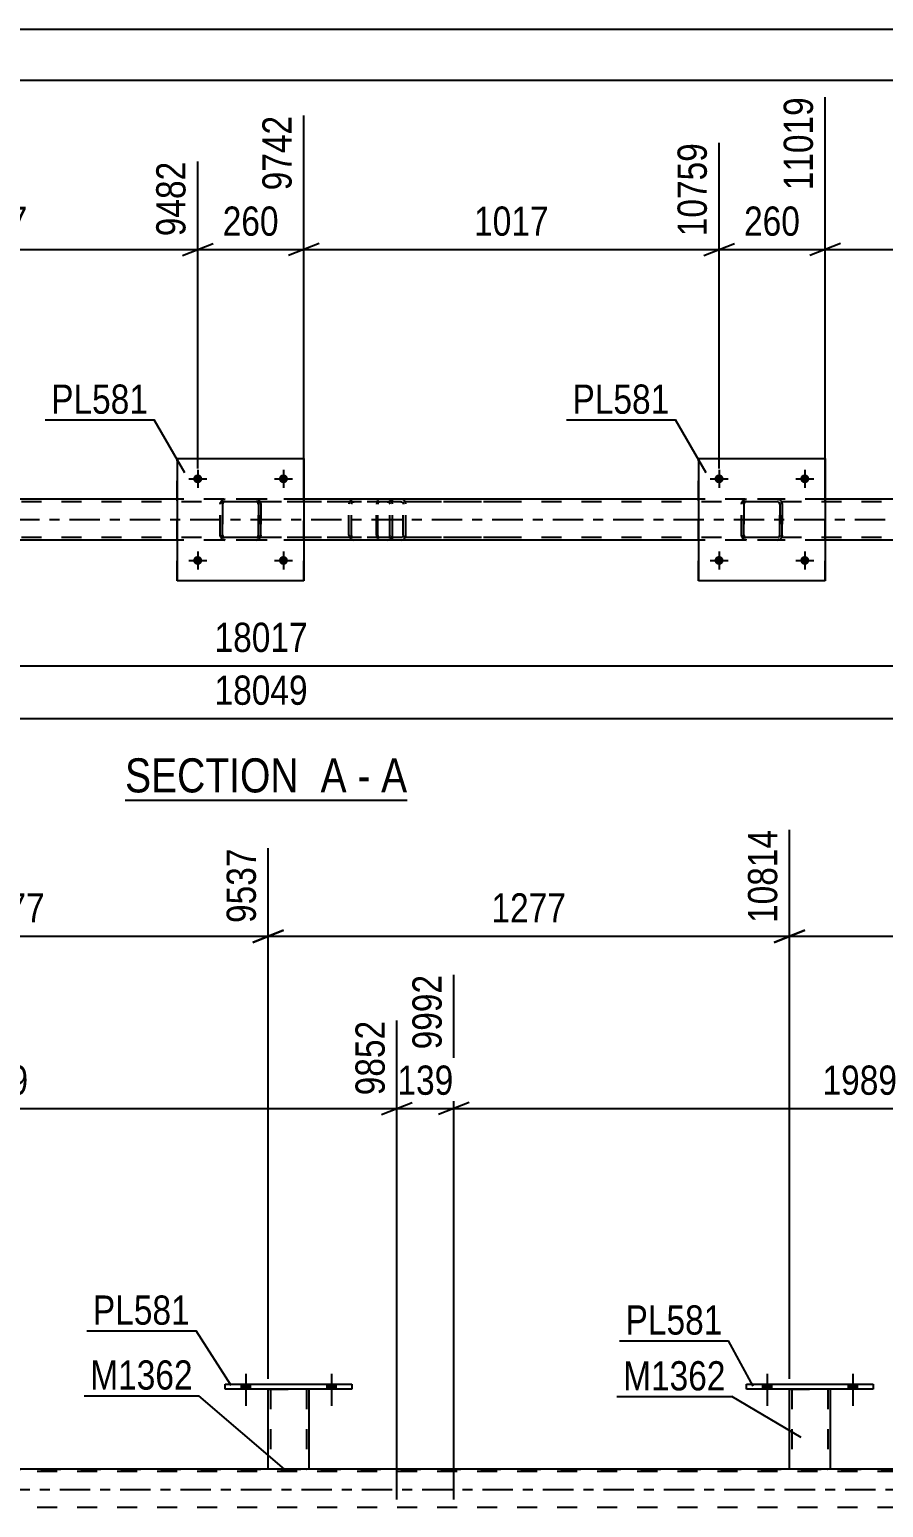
# Model space of a CAD drawing. Header units: millimetres. Extents: x 0 to 841, y 0 to 594.
# Drawn here: x 431.4 to 515.1, y 449.1 to 594 of the extents above; entities that cross this region are included whole.
import ezdxf

# ---------------------------------------------------------------- set-up
doc = ezdxf.new("R2010")
doc.units = ezdxf.units.MM
doc.linetypes.add('DXK_LINE_DOT2', pattern=[3.9198, 1.9599, -1.9599])
doc.linetypes.add('DXK_LINE_DOT3', pattern=[5.9187, 2.979, -0.9799, 0.9799, -0.9799])
doc.styles.add('Arial Narrow', font='ARIALN.TTF', dxfattribs={"height": 0.2})

# ---------------------------------------------------------------- blocks, each defined once
blk = doc.blocks.new('Unknown-247343265-1137')
at = {"color": 5, "linetype": 'Continuous'}
for p, q in [((841, 594), (0, 594)), ((836, 589), (5, 589))]:
    blk.add_line(p, q, dxfattribs=at)
blk = doc.blocks.new('Unknown-247343265-11 - 2302')
at = {"color": 6, "linetype": 'Continuous'}
blk.add_line((440.8, 518.47), (468.45, 518.47), dxfattribs=at)
at = {"color": 0, "linetype": 'Continuous'}
for points in [[(458.91, 519.22), (458.91, 522.72), (440.8, 522.72), (440.8, 519.22)], [(462.52, 519.22), (462.52, 522.72), (459.96, 522.72), (459.96, 519.22)], [(464.84, 519.22), (464.84, 522.72), (463.57, 522.72), (463.57, 519.22)], [(468.45, 519.22), (468.45, 522.72), (465.89, 522.72), (465.89, 519.22)]]:
    blk.add_wipeout(points, dxfattribs=at)
at = {"color": 7, "linetype": 'Continuous', "style": 'Arial Narrow'}
for s, p in [('SECTION ', (440.8, 519.22)), ('A', (459.96, 519.22)), ('A', (465.89, 519.22)), ('-', (463.57, 519.22))]:
    blk.add_text(s, height=3.34, dxfattribs=at).set_placement(p)
blk = doc.blocks.new('Bolt-247343265-34499 - 2302')
at = {"linetype": 'Continuous'}
for points in [[(448.36, 541.96, -1), (447.48, 541.96, -1)], [(456.76, 541.96, -1), (455.88, 541.96, -1)]]:
    blk.add_hatch(color=1, dxfattribs=at).paths.add_polyline_path(points)
at = {"color": 1, "linetype": 'Continuous'}
for p, q in [((447.04, 541.96), (448.8, 541.96)), ((447.92, 542.84), (447.92, 541.08)), ((455.44, 541.96), (457.2, 541.96)), ((456.32, 542.84), (456.32, 541.08))]:
    blk.add_line(p, q, dxfattribs=at)
blk = doc.blocks.new('Bolt-247343265-34500 - 2302')
at = {"linetype": 'Continuous'}
for points in [[(448.36, 549.96, -1), (447.48, 549.96, -1)], [(456.76, 549.96, -1), (455.88, 549.96, -1)]]:
    blk.add_hatch(color=1, dxfattribs=at).paths.add_polyline_path(points)
at = {"color": 1, "linetype": 'Continuous'}
for p, q in [((447.92, 550.84), (447.92, 549.08)), ((456.32, 550.84), (456.32, 549.08)), ((447.04, 549.96), (448.8, 549.96)), ((455.44, 549.96), (457.2, 549.96))]:
    blk.add_line(p, q, dxfattribs=at)
blk = doc.blocks.new('Part-247343265-34372 - 2302')
at = {"color": 7, "linetype": 'DXK_LINE_DOT2'}
for p, q in [((466.48, 547.96), (451.5, 547.96)), ((466.48, 547.72), (451.5, 547.72)), ((462.77, 547.65), (462.74, 547.48)), ((462.78, 547.66), (462.77, 547.65)), ((463.01, 547.57), (463.07, 547.65)), ((463.25, 547.96), (463.05, 547.92)), ((463.07, 547.65), (463.15, 547.7)), ((463.15, 547.7), (463.25, 547.72)), ((466.68, 547.92), (466.48, 547.96)), ((466.48, 547.72), (466.58, 547.7)), ((466.58, 547.7), (466.67, 547.65)), ((466.67, 547.65), (466.72, 547.57)), ((466.96, 547.65), (466.96, 547.66)), ((467, 547.48), (466.96, 547.65)), ((462.74, 544.44), (462.74, 547.48)), ((462.99, 547.48), (463.01, 547.57)), ((462.99, 544.44), (462.99, 547.48)), ((466.72, 547.57), (466.74, 547.48)), ((466.74, 544.44), (466.74, 547.48)), ((467, 544.44), (467, 547.48)), ((466.48, 544.2), (451.5, 544.2)), ((466.48, 543.96), (451.5, 543.96)), ((462.74, 544.44), (462.78, 544.26)), ((463.01, 544.35), (462.99, 544.44)), ((463.07, 544.27), (463.01, 544.35)), ((463.05, 544), (463.25, 543.96)), ((463.15, 544.22), (463.07, 544.27)), ((463.25, 544.2), (463.15, 544.22)), ((466.58, 544.22), (466.48, 544.2)), ((466.48, 543.96), (466.68, 544)), ((466.67, 544.27), (466.58, 544.22)), ((466.72, 544.35), (466.67, 544.27)), ((466.74, 544.44), (466.72, 544.35)), ((466.96, 544.26), (467, 544.44))]:
    blk.add_line(p, q, dxfattribs=at)
for centre, start, end in [((463.23, 547.46), 110.7583, 155.68), ((466.5, 547.46), 24.32, 69.2417), ((463.23, 544.46), 204.32, 249.2417), ((466.5, 544.46), 290.7583, 335.68)]:
    blk.add_arc(centre, 0.496, start, end, dxfattribs=at)
blk = doc.blocks.new('Bolt-247343265-34501 - 2302')
at = {"linetype": 'Continuous'}
for points in [[(499.44, 541.96, -1), (498.56, 541.96, -1)], [(507.84, 541.96, -1), (506.96, 541.96, -1)]]:
    blk.add_hatch(color=1, dxfattribs=at).paths.add_polyline_path(points)
at = {"color": 1, "linetype": 'Continuous'}
for p, q in [((498.12, 541.96), (499.88, 541.96)), ((499, 542.84), (499, 541.08)), ((506.52, 541.96), (508.28, 541.96)), ((507.4, 542.84), (507.4, 541.08))]:
    blk.add_line(p, q, dxfattribs=at)
blk = doc.blocks.new('Bolt-247343265-34502 - 2302')
at = {"linetype": 'Continuous'}
for points in [[(499.44, 549.96, -1), (498.56, 549.96, -1)], [(507.84, 549.96, -1), (506.96, 549.96, -1)]]:
    blk.add_hatch(color=1, dxfattribs=at).paths.add_polyline_path(points)
at = {"color": 1, "linetype": 'Continuous'}
for p, q in [((499, 550.84), (499, 549.08)), ((507.4, 550.84), (507.4, 549.08)), ((498.12, 549.96), (499.88, 549.96)), ((506.52, 549.96), (508.28, 549.96))]:
    blk.add_line(p, q, dxfattribs=at)
blk = doc.blocks.new('Part-247343265-34381 - 2302')
at = {"color": 7, "linetype": 'DXK_LINE_DOT2'}
for p, q in [((465.47, 547.66), (465.45, 547.48)), ((465.53, 547.82), (465.47, 547.66)), ((465.62, 547.92), (465.53, 547.82)), ((465.59, 547.57), (465.62, 547.65)), ((465.72, 547.96), (465.62, 547.92)), ((465.62, 547.65), (465.67, 547.7)), ((465.67, 547.7), (465.72, 547.72)), ((477.88, 547.96), (465.72, 547.96)), ((477.88, 547.72), (465.72, 547.72)), ((467, 547.72), (467, 547.96)), ((468, 547.92), (467.81, 547.96)), ((467.81, 547.72), (467.91, 547.7)), ((467.91, 547.7), (467.99, 547.65)), ((467.99, 547.65), (468.04, 547.57)), ((468.28, 547.65), (468.28, 547.66)), ((468.31, 547.48), (468.28, 547.65)), ((465.45, 544.44), (465.45, 547.48)), ((465.58, 547.48), (465.59, 547.57)), ((465.58, 544.44), (465.58, 547.48)), ((468.04, 547.57), (468.06, 547.48)), ((468.06, 544.44), (468.06, 547.48)), ((468.31, 544.44), (468.31, 547.48)), ((465.45, 544.44), (465.47, 544.26)), ((465.47, 544.26), (465.53, 544.1)), ((465.53, 544.1), (465.62, 544)), ((465.59, 544.35), (465.58, 544.44)), ((465.62, 544.27), (465.59, 544.35)), ((465.67, 544.22), (465.62, 544.27)), ((465.62, 544), (465.72, 543.96)), ((465.72, 544.2), (465.67, 544.22)), ((477.88, 544.2), (465.72, 544.2)), ((477.88, 543.96), (465.72, 543.96)), ((467, 543.96), (467, 544.2)), ((467.91, 544.22), (467.81, 544.2)), ((467.81, 543.96), (468, 544)), ((467.99, 544.27), (467.91, 544.22)), ((468.04, 544.35), (467.99, 544.27)), ((468.06, 544.44), (468.04, 544.35)), ((468.28, 544.26), (468.31, 544.44))]:
    blk.add_line(p, q, dxfattribs=at)
for centre, start, end in [((467.83, 547.47), 23.8494, 68.8059), ((467.83, 544.46), 291.1941, 336.1506)]:
    blk.add_arc(centre, 0.492, start, end, dxfattribs=at)
blk = doc.blocks.new('Part-247343265-34458 - 2302')
at = {"color": 7, "linetype": 'DXK_LINE_DOT2'}
for p, q in [((450.12, 547.48), (450.15, 547.66)), ((450.15, 547.66), (450.12, 547.48)), ((450.37, 547.57), (450.43, 547.65)), ((450.43, 547.65), (450.37, 547.57)), ((450.41, 547.92), (450.6, 547.96)), ((450.6, 547.96), (450.41, 547.92)), ((450.5, 547.7), (450.43, 547.65)), ((450.6, 547.72), (450.5, 547.7)), ((453.64, 547.96), (450.6, 547.96)), ((453.64, 547.72), (450.6, 547.72)), ((453.64, 547.96), (453.82, 547.92)), ((453.82, 547.92), (453.64, 547.96)), ((453.73, 547.7), (453.64, 547.72)), ((453.73, 547.7), (453.8, 547.65)), ((453.8, 547.65), (453.86, 547.57)), ((453.86, 547.57), (453.8, 547.65)), ((454.08, 547.66), (454.12, 547.48)), ((454.12, 547.48), (454.08, 547.66)), ((450.12, 544.44), (450.12, 547.48)), ((450.12, 547.48), (450.12, 547.48)), ((450.12, 544.44), (450.12, 547.48)), ((450.36, 547.48), (450.37, 547.57)), ((450.37, 547.57), (450.36, 547.48)), ((450.36, 544.44), (450.36, 547.48)), ((450.36, 547.48), (450.36, 547.48)), ((450.36, 547.48), (450.36, 544.44)), ((453.86, 547.57), (453.88, 547.48)), ((453.88, 547.48), (453.86, 547.57)), ((453.88, 544.44), (453.88, 547.48)), ((453.88, 547.48), (453.88, 547.48)), ((453.88, 547.48), (453.88, 544.44)), ((454.12, 544.44), (454.12, 547.48)), ((454.12, 547.48), (454.12, 547.48)), ((454.12, 547.48), (454.12, 544.44)), ((450.12, 544.44), (450.12, 544.44)), ((450.15, 544.26), (450.12, 544.44)), ((450.12, 544.44), (450.15, 544.26)), ((450.36, 544.44), (450.36, 544.44)), ((450.37, 544.35), (450.36, 544.44)), ((450.36, 544.44), (450.37, 544.35)), ((450.43, 544.27), (450.37, 544.35)), ((450.37, 544.35), (450.43, 544.27)), ((450.6, 543.96), (450.41, 544)), ((450.41, 544), (450.6, 543.96)), ((450.5, 544.22), (450.43, 544.27)), ((450.6, 544.2), (450.5, 544.22)), ((453.64, 544.2), (450.6, 544.2)), ((453.64, 543.96), (450.6, 543.96)), ((453.73, 544.22), (453.64, 544.2)), ((453.82, 544), (453.64, 543.96)), ((453.64, 543.96), (453.82, 544)), ((453.8, 544.27), (453.73, 544.22)), ((453.86, 544.35), (453.8, 544.27)), ((453.8, 544.27), (453.86, 544.35)), ((453.88, 544.44), (453.86, 544.35)), ((453.86, 544.35), (453.88, 544.44)), ((453.88, 544.44), (453.88, 544.44)), ((454.12, 544.44), (454.08, 544.26)), ((454.08, 544.26), (454.12, 544.44)), ((454.12, 544.44), (454.12, 544.44))]:
    blk.add_line(p, q, dxfattribs=at)
at = {"color": 7, "linetype": 'DXK_LINE_DOT3'}
blk.add_line((452.12, 545.96), (452.12, 545.96), dxfattribs=at)
at = {"color": 7, "linetype": 'DXK_LINE_DOT2'}
for centre, start, end in [((450.6, 547.48), 112.5, 157.5), ((450.6, 547.48), 112.5, 157.5), ((453.64, 547.48), 22.5, 67.5), ((453.64, 547.48), 22.5, 67.5), ((450.6, 544.44), 202.5, 247.5), ((450.6, 544.44), 202.5, 247.5), ((453.64, 544.44), 292.5, 337.5), ((453.64, 544.44), 292.5, 337.5)]:
    blk.add_arc(centre, 0.48, start, end, dxfattribs=at)
blk = doc.blocks.new('Part-247343265-34459 - 2302')
at = {"color": 2, "linetype": 'Continuous'}
for p, q in [((445.92, 551.96), (445.92, 539.96)), ((445.92, 551.96), (458.32, 551.96)), ((458.32, 551.96), (458.32, 539.96)), ((458.32, 539.96), (445.92, 539.96))]:
    blk.add_line(p, q, dxfattribs=at)
at = {"color": 7, "linetype": 'DXK_LINE_DOT2'}
for p, q in [((445.92, 539.96), (445.92, 551.96)), ((458.32, 539.96), (458.32, 551.96))]:
    blk.add_line(p, q, dxfattribs=at)
blk = doc.blocks.new('Part-247343265-34460 - 2302')
at = {"color": 7, "linetype": 'DXK_LINE_DOT2'}
for p, q in [((501.2, 547.48), (501.23, 547.66)), ((501.23, 547.66), (501.2, 547.48)), ((501.45, 547.57), (501.51, 547.65)), ((501.51, 547.65), (501.45, 547.57)), ((501.49, 547.92), (501.68, 547.96)), ((501.68, 547.96), (501.49, 547.92)), ((501.58, 547.7), (501.51, 547.65)), ((501.68, 547.72), (501.58, 547.7)), ((504.72, 547.96), (501.68, 547.96)), ((504.72, 547.72), (501.68, 547.72)), ((504.72, 547.96), (504.9, 547.92)), ((504.9, 547.92), (504.72, 547.96)), ((504.81, 547.7), (504.72, 547.72)), ((504.81, 547.7), (504.89, 547.65)), ((504.89, 547.65), (504.94, 547.57)), ((504.94, 547.57), (504.89, 547.65)), ((505.16, 547.66), (505.2, 547.48)), ((505.2, 547.48), (505.16, 547.66)), ((501.2, 544.44), (501.2, 547.48)), ((501.2, 547.48), (501.2, 547.48)), ((501.2, 544.44), (501.2, 547.48)), ((501.44, 547.48), (501.45, 547.57)), ((501.45, 547.57), (501.44, 547.48)), ((501.44, 544.44), (501.44, 547.48)), ((501.44, 547.48), (501.44, 547.48)), ((501.44, 547.48), (501.44, 544.44)), ((504.94, 547.57), (504.96, 547.48)), ((504.96, 547.48), (504.94, 547.57)), ((504.96, 544.44), (504.96, 547.48)), ((504.96, 547.48), (504.96, 547.48)), ((504.96, 547.48), (504.96, 544.44)), ((505.2, 544.44), (505.2, 547.48)), ((505.2, 547.48), (505.2, 547.48)), ((505.2, 547.48), (505.2, 544.44)), ((501.2, 544.44), (501.2, 544.44)), ((501.23, 544.26), (501.2, 544.44)), ((501.2, 544.44), (501.23, 544.26)), ((501.44, 544.44), (501.44, 544.44)), ((501.45, 544.35), (501.44, 544.44)), ((501.44, 544.44), (501.45, 544.35)), ((501.51, 544.27), (501.45, 544.35)), ((501.45, 544.35), (501.51, 544.27)), ((501.68, 543.96), (501.49, 544)), ((501.49, 544), (501.68, 543.96)), ((501.58, 544.22), (501.51, 544.27)), ((501.68, 544.2), (501.58, 544.22)), ((504.72, 544.2), (501.68, 544.2)), ((504.72, 543.96), (501.68, 543.96)), ((504.81, 544.22), (504.72, 544.2)), ((504.9, 544), (504.72, 543.96)), ((504.72, 543.96), (504.9, 544)), ((504.89, 544.27), (504.81, 544.22)), ((504.94, 544.35), (504.89, 544.27)), ((504.89, 544.27), (504.94, 544.35)), ((504.96, 544.44), (504.94, 544.35)), ((504.94, 544.35), (504.96, 544.44)), ((504.96, 544.44), (504.96, 544.44)), ((505.2, 544.44), (505.16, 544.26)), ((505.16, 544.26), (505.2, 544.44)), ((505.2, 544.44), (505.2, 544.44))]:
    blk.add_line(p, q, dxfattribs=at)
at = {"color": 7, "linetype": 'DXK_LINE_DOT3'}
blk.add_line((503.2, 545.96), (503.2, 545.96), dxfattribs=at)
at = {"color": 7, "linetype": 'DXK_LINE_DOT2'}
for centre, start, end in [((501.68, 547.48), 112.5, 157.5), ((501.68, 547.48), 112.5, 157.5), ((504.72, 547.48), 22.5, 67.5), ((504.72, 547.48), 22.5, 67.5), ((501.68, 544.44), 202.5, 247.5), ((501.68, 544.44), 202.5, 247.5), ((504.72, 544.44), 292.5, 337.5), ((504.72, 544.44), 292.5, 337.5)]:
    blk.add_arc(centre, 0.48, start, end, dxfattribs=at)
blk = doc.blocks.new('Part-247343265-34461 - 2302')
at = {"color": 2, "linetype": 'Continuous'}
for p, q in [((497, 551.96), (497, 539.96)), ((497, 551.96), (509.4, 551.96)), ((509.4, 551.96), (509.4, 539.96)), ((509.4, 539.96), (497, 539.96))]:
    blk.add_line(p, q, dxfattribs=at)
at = {"color": 7, "linetype": 'DXK_LINE_DOT2'}
for p, q in [((497, 539.96), (497, 551.96)), ((509.4, 539.96), (509.4, 551.96))]:
    blk.add_line(p, q, dxfattribs=at)
blk = doc.blocks.new('Part-247343265-34483 - 2302')
at = {"color": 7, "linetype": 'DXK_LINE_DOT2'}
for p, q in [((789.32, 547.72), (127.58, 547.72)), ((458.32, 547.96), (445.92, 547.96)), ((509.4, 547.96), (497, 547.96)), ((789.32, 544.2), (127.58, 544.2)), ((458.32, 543.96), (445.92, 543.96)), ((509.4, 543.96), (497, 543.96))]:
    blk.add_line(p, q, dxfattribs=at)
at = {"color": 2, "linetype": 'Continuous'}
for p, q in [((445.92, 547.96), (407.23, 547.96)), ((497, 547.96), (458.32, 547.96)), ((548.08, 547.96), (509.4, 547.96)), ((445.92, 543.96), (407.23, 543.96)), ((497, 543.96), (458.32, 543.96)), ((548.08, 543.96), (509.4, 543.96))]:
    blk.add_line(p, q, dxfattribs=at)
at = {"color": 7, "linetype": 'DXK_LINE_DOT3'}
blk.add_line((127.58, 545.96), (789.32, 545.96), dxfattribs=at)
blk = doc.blocks.new('Bolt-247343265-35630 - 2635')
at = {"linetype": 'Continuous'}
for points in [[(452.18, 460.73), (453.06, 460.73), (453.06, 461.21), (452.18, 461.21)], [(460.58, 460.73), (461.46, 460.73), (461.46, 461.21), (460.58, 461.21)]]:
    blk.add_hatch(color=1, dxfattribs=at).paths.add_polyline_path(points)
at = {"color": 1, "linetype": 'Continuous'}
for p, q in [((452.62, 462.21), (452.62, 459.09)), ((461.02, 462.21), (461.02, 459.09)), ((452.18, 461.21), (452.18, 460.73)), ((453.06, 461.21), (453.06, 460.73)), ((460.58, 461.21), (460.58, 460.73)), ((461.46, 461.21), (461.46, 460.73))]:
    blk.add_line(p, q, dxfattribs=at)
blk = doc.blocks.new('Bolt-247343265-35632 - 2635')
at = {"linetype": 'Continuous'}
for points in [[(503.26, 460.73), (504.14, 460.73), (504.14, 461.21), (503.26, 461.21)], [(511.66, 460.73), (512.54, 460.73), (512.54, 461.21), (511.66, 461.21)]]:
    blk.add_hatch(color=1, dxfattribs=at).paths.add_polyline_path(points)
at = {"color": 1, "linetype": 'Continuous'}
for p, q in [((503.7, 462.21), (503.7, 459.09)), ((512.1, 462.21), (512.1, 459.09)), ((503.26, 461.21), (503.26, 460.73)), ((504.14, 461.21), (504.14, 460.73)), ((511.66, 461.21), (511.66, 460.73)), ((512.54, 461.21), (512.54, 460.73))]:
    blk.add_line(p, q, dxfattribs=at)
blk = doc.blocks.new('Part-247343265-35614 - 2635')
at = {"color": 7, "linetype": 'DXK_LINE_DOT2'}
for p, q in [((779.1, 452.65), (73.36, 452.65)), ((150.33, 452.89), (779.1, 452.89)), ((458.82, 452.89), (454.82, 452.89)), ((509.9, 452.89), (505.9, 452.89)), ((779.1, 449.13), (73.36, 449.13))]:
    blk.add_line(p, q, dxfattribs=at)
at = {"color": 2, "linetype": 'Continuous'}
for p, q in [((454.82, 452.89), (407.74, 452.89)), ((505.9, 452.89), (458.82, 452.89)), ((556.98, 452.89), (509.9, 452.89))]:
    blk.add_line(p, q, dxfattribs=at)
at = {"color": 7, "linetype": 'DXK_LINE_DOT3'}
blk.add_line((73.36, 450.89), (779.1, 450.89), dxfattribs=at)
blk = doc.blocks.new('Part-247343265-35589 - 2635')
at = {"color": 2, "linetype": 'Continuous'}
for p, q in [((454.82, 452.89), (454.82, 460.73)), ((458.82, 460.73), (458.82, 452.89)), ((458.78, 452.89), (454.82, 452.89)), ((458.82, 452.89), (458.78, 452.89))]:
    blk.add_line(p, q, dxfattribs=at)
at = {"color": 7, "linetype": 'DXK_LINE_DOT2'}
for p, q in [((454.82, 460.73), (458.82, 460.73)), ((454.82, 460.73), (454.82, 460.73)), ((454.82, 460.73), (454.82, 460.73)), ((455.06, 460.73), (455.06, 452.89)), ((458.58, 460.73), (458.58, 452.89)), ((458.82, 460.73), (458.82, 460.73)), ((458.82, 460.73), (458.82, 460.73)), ((458.56, 452.89), (458.58, 452.89))]:
    blk.add_line(p, q, dxfattribs=at)
blk = doc.blocks.new('Part-247343265-35590 - 2635')
at = {"color": 2, "linetype": 'Continuous'}
for p, q in [((450.62, 460.73), (450.62, 461.21)), ((450.62, 461.21), (463.02, 461.21)), ((463.02, 460.73), (450.62, 460.73)), ((463.02, 461.21), (463.02, 460.73))]:
    blk.add_line(p, q, dxfattribs=at)
blk = doc.blocks.new('Part-247343265-35591 - 2635')
at = {"color": 2, "linetype": 'Continuous'}
for p, q in [((505.9, 452.89), (505.9, 460.73)), ((509.9, 460.73), (509.9, 452.89)), ((509.86, 452.89), (505.9, 452.89)), ((509.9, 452.89), (509.86, 452.89))]:
    blk.add_line(p, q, dxfattribs=at)
at = {"color": 7, "linetype": 'DXK_LINE_DOT2'}
for p, q in [((505.9, 460.73), (509.9, 460.73)), ((505.9, 460.73), (505.9, 460.73)), ((505.9, 460.73), (505.9, 460.73)), ((506.14, 460.73), (506.14, 452.89)), ((509.66, 460.73), (509.66, 452.89)), ((509.9, 460.73), (509.9, 460.73)), ((509.9, 460.73), (509.9, 460.73)), ((509.64, 452.89), (509.66, 452.89))]:
    blk.add_line(p, q, dxfattribs=at)
blk = doc.blocks.new('Part-247343265-35592 - 2635')
at = {"color": 2, "linetype": 'Continuous'}
for p, q in [((501.7, 460.73), (501.7, 461.21)), ((501.7, 461.21), (514.1, 461.21)), ((514.1, 460.73), (501.7, 460.73)), ((514.1, 461.21), (514.1, 460.73))]:
    blk.add_line(p, q, dxfattribs=at)
blk = doc.blocks.new('Bolt-247343265-35631 - 2635')
at = {"linetype": 'Continuous'}
for points in [[(452.18, 460.73), (453.06, 460.73), (453.06, 461.21), (452.18, 461.21)], [(460.58, 460.73), (461.46, 460.73), (461.46, 461.21), (460.58, 461.21)]]:
    blk.add_hatch(color=1, dxfattribs=at).paths.add_polyline_path(points)
at = {"color": 1, "linetype": 'Continuous'}
for p, q in [((452.62, 462.21), (452.62, 459.09)), ((461.02, 462.21), (461.02, 459.09)), ((452.18, 461.21), (452.18, 460.73)), ((453.06, 461.21), (453.06, 460.73)), ((460.58, 461.21), (460.58, 460.73)), ((461.46, 461.21), (461.46, 460.73))]:
    blk.add_line(p, q, dxfattribs=at)
blk = doc.blocks.new('Bolt-247343265-35633 - 2635')
at = {"linetype": 'Continuous'}
for points in [[(503.26, 460.73), (504.14, 460.73), (504.14, 461.21), (503.26, 461.21)], [(511.66, 460.73), (512.54, 460.73), (512.54, 461.21), (511.66, 461.21)]]:
    blk.add_hatch(color=1, dxfattribs=at).paths.add_polyline_path(points)
at = {"color": 1, "linetype": 'Continuous'}
for p, q in [((503.7, 462.21), (503.7, 459.09)), ((512.1, 462.21), (512.1, 459.09)), ((503.26, 461.21), (503.26, 460.73)), ((504.14, 461.21), (504.14, 460.73)), ((511.66, 461.21), (511.66, 460.73)), ((512.54, 461.21), (512.54, 460.73))]:
    blk.add_line(p, q, dxfattribs=at)
blk = doc.blocks.new('StraightDimension-247343265-36784 - 2302')
at = {"color": 7, "linetype": 'Continuous'}
blk.add_line((118.32, 526.46), (789.96, 526.46), dxfattribs=at)
at = {"color": 0}
blk.add_wipeout([(459.31, 527.21), (459.31, 531.41), (448.97, 531.41), (448.97, 527.21)], dxfattribs=at)
at = {"color": 3, "style": 'Arial Narrow'}
blk.add_text('18049', height=2.863, dxfattribs=at).set_placement((449.57, 527.81))
blk = doc.blocks.new('StraightDimension-247343265-36829 - 2302')
at = {"color": 7, "linetype": 'Continuous'}
blk.add_line((118.96, 531.64), (789.32, 531.64), dxfattribs=at)
at = {"color": 0}
blk.add_wipeout([(459.31, 532.39), (459.31, 536.59), (448.97, 536.59), (448.97, 532.39)], dxfattribs=at)
at = {"color": 3, "style": 'Arial Narrow'}
blk.add_text('18017', height=2.863, dxfattribs=at).set_placement((449.57, 532.99))
blk = doc.blocks.new('StraightDimension-247343265-45035 - 2302')
at = {"color": 7, "linetype": 'Continuous'}
for p, q in [((509.4, 548.96), (509.4, 587.38)), ((550.08, 550.96), (550.08, 582.88)), ((510.9, 573.04), (507.9, 571.84)), ((509.4, 572.44), (550.08, 572.44)), ((548.58, 571.84), (551.58, 573.04))]:
    blk.add_line(p, q, dxfattribs=at)
at = {"color": 0}
blk.add_wipeout([(533.99, 573.19), (533.99, 577.39), (525.48, 577.39), (525.48, 573.19)], dxfattribs=at)
at = {"color": 3, "style": 'Arial Narrow'}
blk.add_text('1017', height=2.863, dxfattribs=at).set_placement((526.08, 573.79))
at = {"color": 0, "linetype": 'Continuous'}
blk.add_wipeout([(549.48, 583.48), (545.28, 583.48), (545.28, 573.14), (549.48, 573.14)], dxfattribs=at)
at = {"color": 3, "linetype": 'Continuous', "style": 'Arial Narrow'}
blk.add_text('12036', height=2.863, rotation=90.0002, dxfattribs=at).set_placement((548.88, 573.74))
blk = doc.blocks.new('StraightDimension-247343265-45036 - 2302')
at = {"color": 7, "linetype": 'Continuous'}
for p, q in [((509.4, 548.96), (509.4, 587.38)), ((499, 550.96), (499, 582.88)), ((497.5, 571.84), (500.5, 573.04)), ((499, 572.44), (509.4, 572.44)), ((510.9, 573.04), (507.9, 571.84))]:
    blk.add_line(p, q, dxfattribs=at)
at = {"color": 0}
blk.add_wipeout([(507.54, 573.19), (507.54, 577.39), (500.85, 577.39), (500.85, 573.19)], dxfattribs=at)
at = {"color": 3, "style": 'Arial Narrow'}
blk.add_text('260', height=2.863, dxfattribs=at).set_placement((501.45, 573.79))
at = {"color": 0, "linetype": 'Continuous'}
blk.add_wipeout([(508.8, 587.98), (504.6, 587.98), (504.6, 577.64), (508.8, 577.64)], dxfattribs=at)
at = {"color": 3, "linetype": 'Continuous', "style": 'Arial Narrow'}
blk.add_text('11019', height=2.863, rotation=90.0002, dxfattribs=at).set_placement((508.2, 578.24))
blk = doc.blocks.new('StraightDimension-247343265-45037 - 2302')
at = {"color": 7, "linetype": 'Continuous'}
for p, q in [((458.32, 548.96), (458.32, 585.56)), ((499, 550.96), (499, 582.88)), ((459.82, 573.04), (456.82, 571.84)), ((458.32, 572.44), (499, 572.44)), ((497.5, 571.84), (500.5, 573.04))]:
    blk.add_line(p, q, dxfattribs=at)
at = {"color": 0}
blk.add_wipeout([(482.91, 573.19), (482.91, 577.39), (474.4, 577.39), (474.4, 573.19)], dxfattribs=at)
at = {"color": 3, "style": 'Arial Narrow'}
blk.add_text('1017', height=2.863, dxfattribs=at).set_placement((475, 573.79))
at = {"color": 0, "linetype": 'Continuous'}
blk.add_wipeout([(498.4, 583.48), (494.2, 583.48), (494.2, 573.14), (498.4, 573.14)], dxfattribs=at)
at = {"color": 3, "linetype": 'Continuous', "style": 'Arial Narrow'}
blk.add_text('10759', height=2.863, rotation=90.0002, dxfattribs=at).set_placement((497.8, 573.74))
blk = doc.blocks.new('StraightDimension-247343265-45038 - 2302')
at = {"color": 7, "linetype": 'Continuous'}
for p, q in [((458.32, 548.96), (458.32, 585.56)), ((447.92, 550.96), (447.92, 581.06)), ((446.42, 571.84), (449.42, 573.04)), ((447.92, 572.44), (458.32, 572.44)), ((459.82, 573.04), (456.82, 571.84))]:
    blk.add_line(p, q, dxfattribs=at)
at = {"color": 0}
blk.add_wipeout([(456.46, 573.19), (456.46, 577.39), (449.77, 577.39), (449.77, 573.19)], dxfattribs=at)
at = {"color": 3, "style": 'Arial Narrow'}
blk.add_text('260', height=2.863, dxfattribs=at).set_placement((450.37, 573.79))
at = {"color": 0, "linetype": 'Continuous'}
blk.add_wipeout([(457.72, 586.16), (453.52, 586.16), (453.52, 577.64), (457.72, 577.64)], dxfattribs=at)
at = {"color": 3, "linetype": 'Continuous', "style": 'Arial Narrow'}
blk.add_text('9742', height=2.863, rotation=90.0002, dxfattribs=at).set_placement((457.12, 578.24))
blk = doc.blocks.new('StraightDimension-247343265-45039 - 2302')
at = {"color": 7, "linetype": 'Continuous'}
for p, q in [((407.23, 548.96), (407.23, 585.56)), ((447.92, 550.96), (447.92, 581.06)), ((408.73, 573.04), (405.73, 571.84)), ((407.23, 572.44), (447.92, 572.44)), ((446.42, 571.84), (449.42, 573.04))]:
    blk.add_line(p, q, dxfattribs=at)
at = {"color": 0}
blk.add_wipeout([(431.83, 573.19), (431.83, 577.39), (423.32, 577.39), (423.32, 573.19)], dxfattribs=at)
at = {"color": 3, "style": 'Arial Narrow'}
blk.add_text('1017', height=2.863, dxfattribs=at).set_placement((423.92, 573.79))
at = {"color": 0, "linetype": 'Continuous'}
blk.add_wipeout([(447.32, 581.66), (443.12, 581.66), (443.12, 573.14), (447.32, 573.14)], dxfattribs=at)
at = {"color": 3, "linetype": 'Continuous', "style": 'Arial Narrow'}
blk.add_text('9482', height=2.863, rotation=90.0002, dxfattribs=at).set_placement((446.72, 573.74))
blk = doc.blocks.new('StraightDimension-247343265-46079 - 2635')
at = {"color": 7, "linetype": 'Continuous'}
for p, q in [((403.74, 461.73), (403.74, 513.74)), ((454.82, 461.73), (454.82, 513.74)), ((405.24, 505.72), (402.24, 504.52)), ((453.32, 504.52), (456.32, 505.72)), ((403.74, 505.12), (454.82, 505.12))]:
    blk.add_line(p, q, dxfattribs=at)
at = {"color": 0}
blk.add_wipeout([(433.54, 505.87), (433.54, 510.07), (425.02, 510.07), (425.02, 505.87)], dxfattribs=at)
at = {"color": 3, "style": 'Arial Narrow'}
blk.add_text('1277', height=2.863, dxfattribs=at).set_placement((425.62, 506.47))
at = {"color": 0, "linetype": 'Continuous'}
blk.add_wipeout([(454.22, 514.34), (450.02, 514.34), (450.02, 505.82), (454.22, 505.82)], dxfattribs=at)
at = {"color": 3, "linetype": 'Continuous', "style": 'Arial Narrow'}
blk.add_text('9537', height=2.863, rotation=90.0002, dxfattribs=at).set_placement((453.62, 506.42))
blk = doc.blocks.new('StraightDimension-247343265-46077 - 2635')
at = {"color": 7, "linetype": 'Continuous'}
for p, q in [((505.9, 461.73), (505.9, 515.56)), ((556.98, 461.73), (556.98, 515.56)), ((507.4, 505.72), (504.4, 504.52)), ((555.48, 504.52), (558.48, 505.72)), ((505.9, 505.12), (556.98, 505.12))]:
    blk.add_line(p, q, dxfattribs=at)
at = {"color": 0}
blk.add_wipeout([(535.7, 505.87), (535.7, 510.07), (527.18, 510.07), (527.18, 505.87)], dxfattribs=at)
at = {"color": 3, "style": 'Arial Narrow'}
blk.add_text('1277', height=2.863, dxfattribs=at).set_placement((527.78, 506.47))
at = {"color": 0, "linetype": 'Continuous'}
blk.add_wipeout([(556.38, 516.16), (552.18, 516.16), (552.18, 505.82), (556.38, 505.82)], dxfattribs=at)
at = {"color": 3, "linetype": 'Continuous', "style": 'Arial Narrow'}
blk.add_text('12091', height=2.863, rotation=90.0002, dxfattribs=at).set_placement((555.78, 506.42))
blk = doc.blocks.new('StraightDimension-247343265-46078 - 2635')
at = {"color": 7, "linetype": 'Continuous'}
for p, q in [((505.9, 461.73), (505.9, 515.56)), ((454.82, 461.73), (454.82, 513.74)), ((456.32, 505.72), (453.32, 504.52)), ((504.4, 504.52), (507.4, 505.72)), ((454.82, 505.12), (505.9, 505.12))]:
    blk.add_line(p, q, dxfattribs=at)
at = {"color": 0}
blk.add_wipeout([(484.62, 505.87), (484.62, 510.07), (476.1, 510.07), (476.1, 505.87)], dxfattribs=at)
at = {"color": 3, "style": 'Arial Narrow'}
blk.add_text('1277', height=2.863, dxfattribs=at).set_placement((476.7, 506.47))
at = {"color": 0, "linetype": 'Continuous'}
blk.add_wipeout([(505.3, 516.16), (501.1, 516.16), (501.1, 505.82), (505.3, 505.82)], dxfattribs=at)
at = {"color": 3, "linetype": 'Continuous', "style": 'Arial Narrow'}
blk.add_text('10814', height=2.863, rotation=90.0002, dxfattribs=at).set_placement((504.7, 506.42))
blk = doc.blocks.new('StraightDimension-247343265-46252 - 2635')
at = {"color": 7, "linetype": 'Continuous'}
for p, q in [((473.02, 449.89), (473.02, 501.35)), ((552.58, 449.89), (552.58, 498.67)), ((474.52, 488.83), (471.52, 487.63)), ((473.02, 488.23), (552.58, 488.23)), ((551.08, 487.63), (554.08, 488.83))]:
    blk.add_line(p, q, dxfattribs=at)
at = {"color": 0}
blk.add_wipeout([(517.05, 488.98), (517.05, 493.18), (508.54, 493.18), (508.54, 488.98)], dxfattribs=at)
at = {"color": 3, "style": 'Arial Narrow'}
blk.add_text('1989', height=2.863, dxfattribs=at).set_placement((509.14, 489.58))
at = {"color": 0, "linetype": 'Continuous'}
blk.add_wipeout([(551.98, 499.27), (547.78, 499.27), (547.78, 488.93), (551.98, 488.93)], dxfattribs=at)
at = {"color": 3, "linetype": 'Continuous', "style": 'Arial Narrow'}
blk.add_text('11981', height=2.863, rotation=90.0002, dxfattribs=at).set_placement((551.38, 489.53))
blk = doc.blocks.new('StraightDimension-247343265-46253 - 2635')
at = {"color": 7, "linetype": 'Continuous'}
for p, q in [((473.02, 449.89), (473.02, 501.35)), ((467.44, 449.89), (467.44, 496.85)), ((465.94, 487.63), (468.94, 488.83)), ((467.44, 488.23), (473.02, 488.23)), ((474.52, 488.83), (471.52, 487.63))]:
    blk.add_line(p, q, dxfattribs=at)
at = {"color": 0}
blk.add_wipeout([(473.57, 488.98), (473.57, 493.18), (466.89, 493.18), (466.89, 488.98)], dxfattribs=at)
at = {"color": 3, "style": 'Arial Narrow'}
blk.add_text('139', height=2.863, dxfattribs=at).set_placement((467.49, 489.58))
at = {"color": 0, "linetype": 'Continuous'}
blk.add_wipeout([(472.42, 501.95), (468.22, 501.95), (468.22, 493.43), (472.42, 493.43)], dxfattribs=at)
at = {"color": 3, "linetype": 'Continuous', "style": 'Arial Narrow'}
blk.add_text('9992', height=2.863, rotation=90.0002, dxfattribs=at).set_placement((471.82, 494.03))
blk = doc.blocks.new('StraightDimension-247343265-46254 - 2635')
at = {"color": 7, "linetype": 'Continuous'}
for p, q in [((387.88, 449.89), (387.88, 501.35)), ((467.44, 449.89), (467.44, 496.85)), ((389.38, 488.83), (386.38, 487.63)), ((387.88, 488.23), (467.44, 488.23)), ((465.94, 487.63), (468.94, 488.83))]:
    blk.add_line(p, q, dxfattribs=at)
at = {"color": 0}
blk.add_wipeout([(431.92, 488.98), (431.92, 493.18), (423.41, 493.18), (423.41, 488.98)], dxfattribs=at)
at = {"color": 3, "style": 'Arial Narrow'}
blk.add_text('1989', height=2.863, dxfattribs=at).set_placement((424.01, 489.58))
at = {"color": 0, "linetype": 'Continuous'}
blk.add_wipeout([(466.84, 497.45), (462.64, 497.45), (462.64, 488.93), (466.84, 488.93)], dxfattribs=at)
at = {"color": 3, "linetype": 'Continuous', "style": 'Arial Narrow'}
blk.add_text('9852', height=2.863, rotation=90.0002, dxfattribs=at).set_placement((466.24, 489.53))
blk = doc.blocks.new('Mark-247343265-45775 - 2302')
at = {"color": 0}
blk.add_wipeout([(443.06, 556.34), (443.06, 559.34), (433.56, 559.34), (433.56, 556.34)], dxfattribs=at)
blk.add_wipeout([(443.06, 556.34), (443.06, 559.34), (433.56, 559.34), (433.56, 556.34)], dxfattribs=at)
at = {"color": 30, "linetype": 'Continuous'}
for p in [(432.96, 555.74), (446.66, 550.54)]:
    blk.add_line(p, (443.66, 555.74), dxfattribs=at)
at = {"color": 3, "style": 'Arial Narrow'}
blk.add_text('PL581', height=2.863, dxfattribs=at).set_placement((433.56, 556.34))
blk = doc.blocks.new('Mark-247343265-45778 - 2302')
at = {"color": 0}
blk.add_wipeout([(494.14, 556.34), (494.14, 559.34), (484.64, 559.34), (484.64, 556.34)], dxfattribs=at)
blk.add_wipeout([(494.14, 556.34), (494.14, 559.34), (484.64, 559.34), (484.64, 556.34)], dxfattribs=at)
at = {"color": 30, "linetype": 'Continuous'}
for p in [(484.04, 555.74), (497.74, 550.54)]:
    blk.add_line(p, (494.74, 555.74), dxfattribs=at)
at = {"color": 3, "style": 'Arial Narrow'}
blk.add_text('PL581', height=2.863, dxfattribs=at).set_placement((484.64, 556.34))
blk = doc.blocks.new('Mark-247343265-46704 - 2635')
at = {"color": 0}
blk.add_wipeout([(499.34, 466.07), (499.34, 469.07), (489.84, 469.07), (489.84, 466.07)], dxfattribs=at)
blk.add_wipeout([(499.34, 466.07), (499.34, 469.07), (489.84, 469.07), (489.84, 466.07)], dxfattribs=at)
at = {"color": 30, "linetype": 'Continuous'}
for p in [(489.24, 465.47), (502.35, 461.03)]:
    blk.add_line(p, (499.94, 465.47), dxfattribs=at)
at = {"color": 3, "style": 'Arial Narrow'}
blk.add_text('PL581', height=2.863, dxfattribs=at).set_placement((489.84, 466.07))
blk = doc.blocks.new('Mark-247343265-46698 - 2635')
at = {"color": 0}
blk.add_wipeout([(447.16, 467.04), (447.16, 470.04), (437.65, 470.04), (437.65, 467.04)], dxfattribs=at)
blk.add_wipeout([(447.16, 467.04), (447.16, 470.04), (437.65, 470.04), (437.65, 467.04)], dxfattribs=at)
at = {"color": 30, "linetype": 'Continuous'}
for p in [(437.05, 466.44), (451.2, 461.07)]:
    blk.add_line(p, (447.76, 466.44), dxfattribs=at)
at = {"color": 3, "style": 'Arial Narrow'}
blk.add_text('PL581', height=2.863, dxfattribs=at).set_placement((437.65, 467.04))
blk = doc.blocks.new('Mark-247343265-46695 - 2635')
at = {"color": 0}
blk.add_wipeout([(447.44, 460.68), (447.44, 463.68), (437.39, 463.68), (437.39, 460.68)], dxfattribs=at)
blk.add_wipeout([(447.44, 460.68), (447.44, 463.68), (437.39, 463.68), (437.39, 460.68)], dxfattribs=at)
at = {"color": 30, "linetype": 'Continuous'}
for p in [(436.79, 460.08), (456.44, 452.89)]:
    blk.add_line(p, (448.04, 460.08), dxfattribs=at)
at = {"color": 3, "style": 'Arial Narrow'}
blk.add_text('M1362', height=2.863, dxfattribs=at).set_placement((437.39, 460.68))
blk = doc.blocks.new('Mark-247343265-46701 - 2635')
at = {"color": 0}
blk.add_wipeout([(499.65, 460.6), (499.65, 463.6), (489.6, 463.6), (489.6, 460.6)], dxfattribs=at)
blk.add_wipeout([(499.65, 460.6), (499.65, 463.6), (489.6, 463.6), (489.6, 460.6)], dxfattribs=at)
at = {"color": 30, "linetype": 'Continuous'}
for p in [(489, 460), (507.04, 455.97)]:
    blk.add_line(p, (500.25, 460), dxfattribs=at)
at = {"color": 3, "style": 'Arial Narrow'}
blk.add_text('M1362', height=2.863, dxfattribs=at).set_placement((489.6, 460.6))

msp = doc.modelspace()

# ---------------------------------------------------------------- block references
for name in ['Unknown-247343265-1137', 'Part-247343265-34459 - 2302', 'Bolt-247343265-34500 - 2302', 'Part-247343265-34461 - 2302', 'Bolt-247343265-34502 - 2302', 'Part-247343265-34483 - 2302', 'Part-247343265-34458 - 2302', 'Part-247343265-34372 - 2302', 'Part-247343265-34381 - 2302', 'Part-247343265-34460 - 2302', 'Bolt-247343265-34499 - 2302', 'Bolt-247343265-34501 - 2302', 'Bolt-247343265-35630 - 2635', 'Bolt-247343265-35631 - 2635', 'Bolt-247343265-35632 - 2635', 'Bolt-247343265-35633 - 2635', 'Part-247343265-35590 - 2635', 'Part-247343265-35589 - 2635', 'Part-247343265-35592 - 2635', 'Part-247343265-35591 - 2635', 'Part-247343265-35614 - 2635']:
    msp.add_blockref(name, (0, 0))

# ---------------------------------------------------------------- next in the draw order: block references
for name in ['StraightDimension-247343265-45035 - 2302', 'StraightDimension-247343265-36784 - 2302', 'Unknown-247343265-11 - 2302', 'StraightDimension-247343265-46077 - 2635', 'StraightDimension-247343265-46079 - 2635']:
    msp.add_blockref(name, (0, 0))

# ---------------------------------------------------------------- next in the draw order: block references
for name in ['StraightDimension-247343265-45036 - 2302', 'StraightDimension-247343265-36829 - 2302', 'StraightDimension-247343265-46078 - 2635']:
    msp.add_blockref(name, (0, 0))

# ---------------------------------------------------------------- next in the draw order: block references
for name in ['StraightDimension-247343265-45037 - 2302', 'StraightDimension-247343265-46252 - 2635']:
    msp.add_blockref(name, (0, 0))

# ---------------------------------------------------------------- next in the draw order: block references
for name in ['StraightDimension-247343265-45038 - 2302', 'Mark-247343265-45778 - 2302', 'StraightDimension-247343265-46253 - 2635', 'Mark-247343265-46704 - 2635']:
    msp.add_blockref(name, (0, 0))

# ---------------------------------------------------------------- next in the draw order: block references
for name in ['StraightDimension-247343265-45039 - 2302', 'StraightDimension-247343265-46254 - 2635', 'Mark-247343265-46701 - 2635']:
    msp.add_blockref(name, (0, 0))

# ---------------------------------------------------------------- next in the draw order: block references
for name in ['Mark-247343265-45775 - 2302', 'Mark-247343265-46698 - 2635']:
    msp.add_blockref(name, (0, 0))

# ---------------------------------------------------------------- next in the draw order: block references
msp.add_blockref('Mark-247343265-46695 - 2635', (0, 0))

doc.saveas('drawing.dxf')
